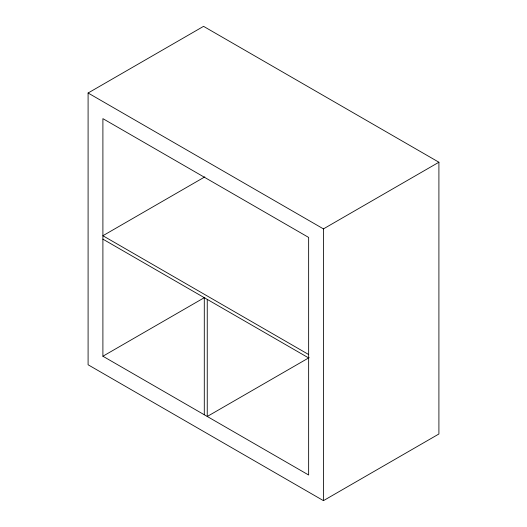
<?xml version="1.0" encoding="UTF-8"?>
<svg xmlns="http://www.w3.org/2000/svg" width="527" height="527" viewBox="0 0 527 527"><rect width="100%" height="100%" fill="white"/><g stroke="black" fill="none" stroke-linecap="round" stroke-linejoin="round"><path stroke-width="0.79" d="M88.095 93.009L203.554 26.35L438.905 162.23L438.905 433.991L323.446 500.65L88.095 364.77L88.095 93.009L323.446 228.889L438.905 162.23M204.812 176.888L102.897 235.727L308.644 354.513M102.897 356.226L308.644 475.011L308.644 237.433L102.897 118.647L102.897 356.226L204.812 297.386M309.165 357.635L207.249 416.475L207.249 299.395M102.897 239.146L308.644 357.932M323.446 228.889L323.446 500.65M204.292 297.683L204.292 414.762"/></g></svg>
